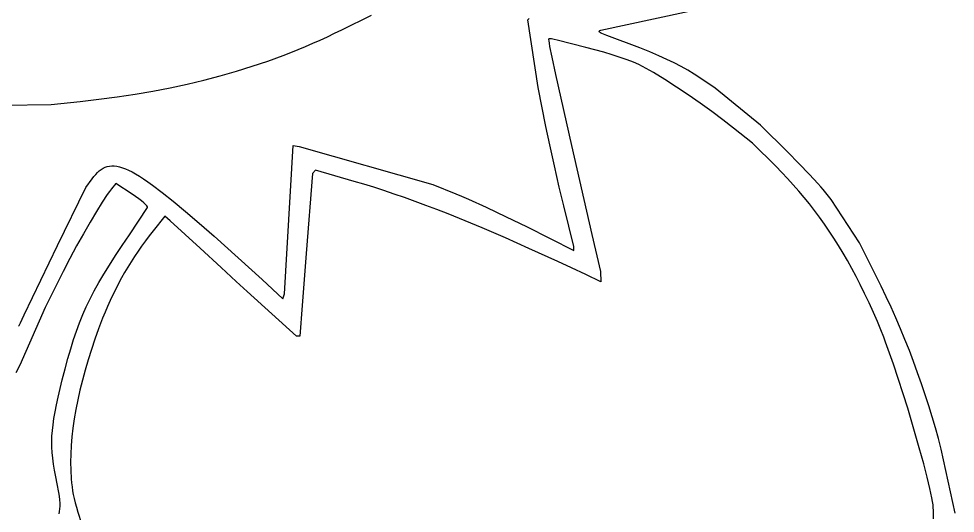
# Model space of a CAD drawing. Header units: millimetres. Extents: x 0.15 to 5.85, y 0 to 5.99.
# Drawn here: x 2.971 to 5.783, y 1.983 to 3.467 of the extents above; entities that cross this region are included whole.
import ezdxf

# ---------------------------------------------------------------- set-up
doc = ezdxf.new("R2010")
doc.units = ezdxf.units.MM
doc.header["$MEASUREMENT"] = 0

msp = doc.modelspace()

# ---------------------------------------------------------------- linework, layer by layer
at = {"flags": 128}
for points in [[(5.783493, 1.983), (5.741223, 2.175), (5.732923, 2.206994), (5.72398, 2.239379), (5.714422, 2.272086), (5.704274, 2.305045), (5.693563, 2.338184), (5.682315, 2.371435), (5.670557, 2.404726), (5.658315, 2.437987), (5.645615, 2.471148), (5.632485, 2.504139), (5.618949, 2.53689), (5.605035, 2.56933), (5.590769, 2.601389), (5.576177, 2.632996), (5.561286, 2.664082), (5.546123, 2.694576), (5.495661, 2.794153), (5.410541, 2.925), (5.386325, 2.955), (5.379796, 2.962685), (5.370487, 2.973061), (5.345265, 3.000061), (5.314131, 3.032348), (5.280554, 3.066272), (5.199, 3.147544), (5.062115, 3.258906), (5.019557, 3.287616), (4.999645, 3.300678), (4.980134, 3.312653), (4.960389, 3.323858), (4.939778, 3.33461), (4.917667, 3.345226), (4.893423, 3.356023), (4.866412, 3.367318), (4.836, 3.379427), (4.737213, 3.417174), (4.722472, 3.422869), (4.717933, 3.425036), (4.715138, 3.426874), (4.713977, 3.428479), (4.713976, 3.429223), (4.714342, 3.429945), (4.716123, 3.431367), (4.719213, 3.432839), (5.049, 3.504073)], [(5.783493, 1.983), (5.741223, 2.175), (5.732923, 2.206994), (5.72398, 2.239379), (5.714422, 2.272086), (5.704274, 2.305045), (5.693563, 2.338184), (5.682315, 2.371435), (5.670557, 2.404726), (5.658315, 2.437987), (5.645615, 2.471148), (5.632485, 2.504139), (5.618949, 2.53689), (5.605035, 2.56933), (5.590769, 2.601389), (5.576177, 2.632996), (5.561286, 2.664082), (5.546123, 2.694576), (5.495661, 2.794153), (5.410541, 2.925), (5.386325, 2.955), (5.379796, 2.962685), (5.370487, 2.973061), (5.345265, 3.000061), (5.314131, 3.032348), (5.280554, 3.066272), (5.199, 3.147544), (5.062115, 3.258906), (5.019557, 3.287616), (4.999645, 3.300678), (4.980134, 3.312653), (4.960389, 3.323858), (4.939778, 3.33461), (4.917667, 3.345226), (4.893423, 3.356023), (4.866412, 3.367318), (4.836, 3.379427), (4.737213, 3.417174), (4.722472, 3.422869), (4.717933, 3.425036), (4.715138, 3.426874), (4.713977, 3.428479), (4.713976, 3.429223), (4.714342, 3.429945), (4.716123, 3.431367), (4.719213, 3.432839), (5.049, 3.504073)], [(2.925, 3.207356), (3.069, 3.209908), (3.156, 3.21894), (3.21197, 3.225263), (3.266928, 3.232509), (3.320893, 3.240681), (3.373885, 3.249787), (3.425925, 3.259831), (3.477032, 3.27082), (3.527226, 3.282757), (3.576528, 3.295649), (3.624957, 3.309502), (3.672533, 3.32432), (3.719276, 3.34011), (3.765206, 3.356876), (3.787873, 3.365627), (3.810343, 3.374625), (3.832621, 3.383869), (3.854708, 3.393361), (3.876606, 3.403101), (3.898319, 3.41309), (3.919849, 3.423328), (3.941198, 3.433817), (4.03022, 3.478264)], [(3.0872, 2.787), (3.17272, 2.961), (3.191732, 2.986962), (3.196983, 2.993809), (3.202282, 3.000033), (3.207663, 3.005616), (3.213163, 3.010543), (3.218815, 3.014796), (3.224657, 3.018359), (3.230721, 3.021216), (3.237045, 3.023349), (3.243663, 3.024742), (3.25061, 3.02538), (3.257921, 3.025244), (3.265633, 3.024319), (3.273779, 3.022587), (3.282395, 3.020033), (3.291516, 3.01664), (3.301178, 3.012391), (3.311416, 3.007269), (3.322264, 3.001259), (3.333759, 2.994343), (3.345935, 2.986505), (3.358827, 2.977728), (3.372471, 2.967996), (3.402155, 2.9456), (3.435268, 2.919184), (3.472093, 2.888615), (3.512909, 2.853761), (3.558, 2.814489), (3.701755, 2.684971), (3.764511, 2.626532), (3.769373, 2.641119), (3.79508, 3.087), (3.813, 3.084108), (4.215, 2.96947), (4.284, 2.94195), (4.300769, 2.934968), (4.322036, 2.925643), (4.374591, 2.901587), (4.434725, 2.873023), (4.4955, 2.843191), (4.638, 2.771952), (4.638, 2.783452), (4.607829, 2.905226), (4.594255, 2.96174), (4.579599, 3.025598), (4.565625, 3.088962), (4.554095, 3.144), (4.530533, 3.261), (4.499438, 3.463438), (4.503514, 3.467514)], [(3.0872, 2.787), (3.17272, 2.961), (3.191732, 2.986962), (3.196983, 2.993809), (3.202282, 3.000033), (3.207663, 3.005616), (3.213163, 3.010543), (3.218815, 3.014796), (3.224657, 3.018359), (3.230721, 3.021216), (3.237045, 3.023349), (3.243663, 3.024742), (3.25061, 3.02538), (3.257921, 3.025244), (3.265633, 3.024319), (3.273779, 3.022587), (3.282395, 3.020033), (3.291516, 3.01664), (3.301178, 3.012391), (3.311416, 3.007269), (3.322264, 3.001259), (3.333759, 2.994343), (3.345935, 2.986505), (3.358827, 2.977728), (3.372471, 2.967996), (3.402155, 2.9456), (3.435268, 2.919184), (3.472093, 2.888615), (3.512909, 2.853761), (3.558, 2.814489), (3.701755, 2.684971), (3.764511, 2.626532), (3.769373, 2.641119), (3.79508, 3.087), (3.813, 3.084108), (4.215, 2.96947), (4.284, 2.94195), (4.300769, 2.934968), (4.322036, 2.925643), (4.374591, 2.901587), (4.434725, 2.873023), (4.4955, 2.843191), (4.638, 2.771952), (4.638, 2.783452), (4.607829, 2.905226), (4.594255, 2.96174), (4.579599, 3.025598), (4.565625, 3.088962), (4.554095, 3.144), (4.530533, 3.261), (4.499438, 3.463438), (4.503514, 3.467514)], [(5.718, 1.966343), (5.717908, 1.992671), (5.717611, 1.999691), (5.716758, 2.008132), (5.715339, 2.018033), (5.713344, 2.029436), (5.707584, 2.056907), (5.699397, 2.090865), (5.688701, 2.131632), (5.675416, 2.179529), (5.659459, 2.234878), (5.640751, 2.298), (5.597704, 2.43), (5.574275, 2.496), (5.568704, 2.511879), (5.560332, 2.533038), (5.549773, 2.558105), (5.537641, 2.585706), (5.524551, 2.614469), (5.511117, 2.643021), (5.497954, 2.669989), (5.485675, 2.694), (5.472837, 2.717887), (5.45978, 2.741234), (5.446486, 2.764064), (5.432938, 2.7864), (5.419121, 2.808266), (5.405015, 2.829683), (5.390606, 2.850676), (5.375875, 2.871268), (5.360806, 2.891481), (5.345382, 2.911339), (5.329586, 2.930866), (5.313402, 2.950083), (5.296812, 2.969015), (5.279799, 2.987684), (5.262347, 3.006114), (5.244439, 3.024327), (5.175, 3.093654), (5.118, 3.13884), (5.086002, 3.163637), (5.052213, 3.188761), (5.01722, 3.213816), (4.981607, 3.238403), (4.945963, 3.262124), (4.910872, 3.284583), (4.876922, 3.305383), (4.844699, 3.324124), (4.832852, 3.330052), (4.817271, 3.336652), (4.798467, 3.343755), (4.776952, 3.351192), (4.753237, 3.358792), (4.727832, 3.366386), (4.70125, 3.373803), (4.674, 3.380873), (4.587916, 3.402713), (4.578803, 3.404938), (4.571056, 3.406472), (4.565494, 3.407177), (4.563788, 3.407176), (4.562937, 3.406916), (4.562448, 3.405155), (4.562627, 3.401121), (4.563575, 3.394293), (4.56539, 3.38415), (4.57202, 3.351833), (4.583312, 3.3), (4.631272, 3.087), (4.692282, 2.82), (4.717899, 2.709), (4.719, 2.677055), (4.674, 2.699181), (4.630762, 2.719883), (4.59, 2.738589), (4.503, 2.777917), (4.43255, 2.809623), (4.362876, 2.839684), (4.328427, 2.85406), (4.294289, 2.867981), (4.260501, 2.881431), (4.227101, 2.894396), (4.194127, 2.90686), (4.16162, 2.918809), (4.129618, 2.930228), (4.098159, 2.941102), (4.067283, 2.951416), (4.037028, 2.961155), (4.007433, 2.970305), (3.978537, 2.97885), (3.862073, 3.012473), (3.852893, 3.003), (3.834078, 2.763), (3.821884, 2.607), (3.814976, 2.514), (3.804952, 2.514), (3.657, 2.648077), (3.624, 2.679025), (3.578662, 2.720889), (3.516, 2.778079), (3.425491, 2.860265), (3.409982, 2.874346), (3.375033, 2.830673), (3.363055, 2.815431), (3.351448, 2.800102), (3.340204, 2.784672), (3.329313, 2.769124), (3.318768, 2.753445), (3.308559, 2.737619), (3.298678, 2.721631), (3.289116, 2.705467), (3.279865, 2.689111), (3.270915, 2.672549), (3.262259, 2.655765), (3.253888, 2.638745), (3.245792, 2.621473), (3.237964, 2.603935), (3.230394, 2.586116), (3.223075, 2.568), (3.211014, 2.536494), (3.199713, 2.505147), (3.189183, 2.474011), (3.179435, 2.443139), (3.17048, 2.412585), (3.162329, 2.382399), (3.154993, 2.352637), (3.148483, 2.323349), (3.142811, 2.294589), (3.137987, 2.266409), (3.134022, 2.238863), (3.130928, 2.212003), (3.128715, 2.185882), (3.127394, 2.160552), (3.126978, 2.136066), (3.127476, 2.112478), (3.128908, 2.086057), (3.129915, 2.073977), (3.131205, 2.062306), (3.132846, 2.050785), (3.134906, 2.039155), (3.137452, 2.027158), (3.140551, 2.014535), (3.144272, 2.001028), (3.148681, 1.986378), (3.159835, 1.952616)], [(3.092153, 1.981318), (3.093798, 1.98855), (3.094848, 1.996283), (3.095318, 2.004594), (3.095223, 2.013566), (3.094577, 2.023277), (3.093393, 2.033807), (3.091688, 2.045235), (3.086766, 2.071108), (3.082468, 2.092227), (3.078809, 2.111895), (3.075803, 2.130379), (3.073462, 2.147942), (3.071799, 2.164849), (3.070828, 2.181367), (3.070561, 2.19776), (3.071012, 2.214292), (3.072192, 2.23123), (3.074115, 2.248839), (3.076795, 2.267382), (3.080243, 2.287127), (3.084472, 2.308336), (3.089497, 2.331277), (3.101981, 2.383411), (3.110457, 2.416722), (3.118785, 2.447708), (3.127114, 2.476691), (3.135596, 2.503996), (3.144381, 2.529948), (3.153619, 2.554871), (3.163461, 2.579089), (3.174057, 2.602926), (3.185558, 2.626706), (3.198115, 2.650755), (3.211877, 2.675396), (3.226996, 2.700953), (3.243621, 2.727751), (3.261904, 2.756115), (3.281994, 2.786367), (3.304043, 2.818834), (3.357597, 2.900393), (3.357704, 2.9014), (3.357358, 2.902654), (3.355352, 2.905859), (3.351673, 2.909927), (3.346417, 2.914774), (3.339679, 2.920319), (3.331553, 2.926479), (3.322135, 2.933172), (3.311518, 2.940316), (3.262475, 2.972514), (3.249698, 2.95649), (3.243791, 2.948745), (3.237139, 2.939413), (3.221882, 2.916467), (3.204483, 2.888607), (3.185502, 2.856786), (3.165496, 2.82196), (3.145026, 2.785084), (3.124649, 2.747112), (3.104923, 2.709), (3.050121, 2.601), (2.974294, 2.427), (2.962906, 2.404745)], [(3.092153, 1.981318), (3.093798, 1.98855), (3.094848, 1.996283), (3.095318, 2.004594), (3.095223, 2.013566), (3.094577, 2.023277), (3.093393, 2.033807), (3.091688, 2.045235), (3.086766, 2.071108), (3.082468, 2.092227), (3.078809, 2.111895), (3.075803, 2.130379), (3.073462, 2.147942), (3.071799, 2.164849), (3.070828, 2.181367), (3.070561, 2.19776), (3.071012, 2.214292), (3.072192, 2.23123), (3.074115, 2.248839), (3.076795, 2.267382), (3.080243, 2.287127), (3.084472, 2.308336), (3.089497, 2.331277), (3.101981, 2.383411), (3.110457, 2.416722), (3.118785, 2.447708), (3.127114, 2.476691), (3.135596, 2.503996), (3.144381, 2.529948), (3.153619, 2.554871), (3.163461, 2.579089), (3.174057, 2.602926), (3.185558, 2.626706), (3.198115, 2.650755), (3.211877, 2.675396), (3.226996, 2.700953), (3.243621, 2.727751), (3.261904, 2.756115), (3.281994, 2.786367), (3.304043, 2.818834), (3.357597, 2.900393), (3.357704, 2.9014), (3.357358, 2.902654), (3.355352, 2.905859), (3.351673, 2.909927), (3.346417, 2.914774), (3.339679, 2.920319), (3.331553, 2.926479), (3.322135, 2.933172), (3.311518, 2.940316), (3.262475, 2.972514), (3.249698, 2.95649), (3.243791, 2.948745), (3.237139, 2.939413), (3.221882, 2.916467), (3.204483, 2.888607), (3.185502, 2.856786), (3.165496, 2.82196), (3.145026, 2.785084), (3.124649, 2.747112), (3.104923, 2.709), (3.050121, 2.601), (2.974294, 2.427), (2.962906, 2.404745)], [(2.970763, 2.544825), (2.972195, 2.546856), (2.976283, 2.554279), (2.981522, 2.565238), (2.98734, 2.578602), (3.0872, 2.787)], [(2.970763, 2.544825), (2.972195, 2.546856), (2.976283, 2.554279), (2.981522, 2.565238), (2.98734, 2.578602), (3.0872, 2.787)]]:
    msp.add_lwpolyline(points, dxfattribs=at)

doc.saveas('drawing.dxf')
